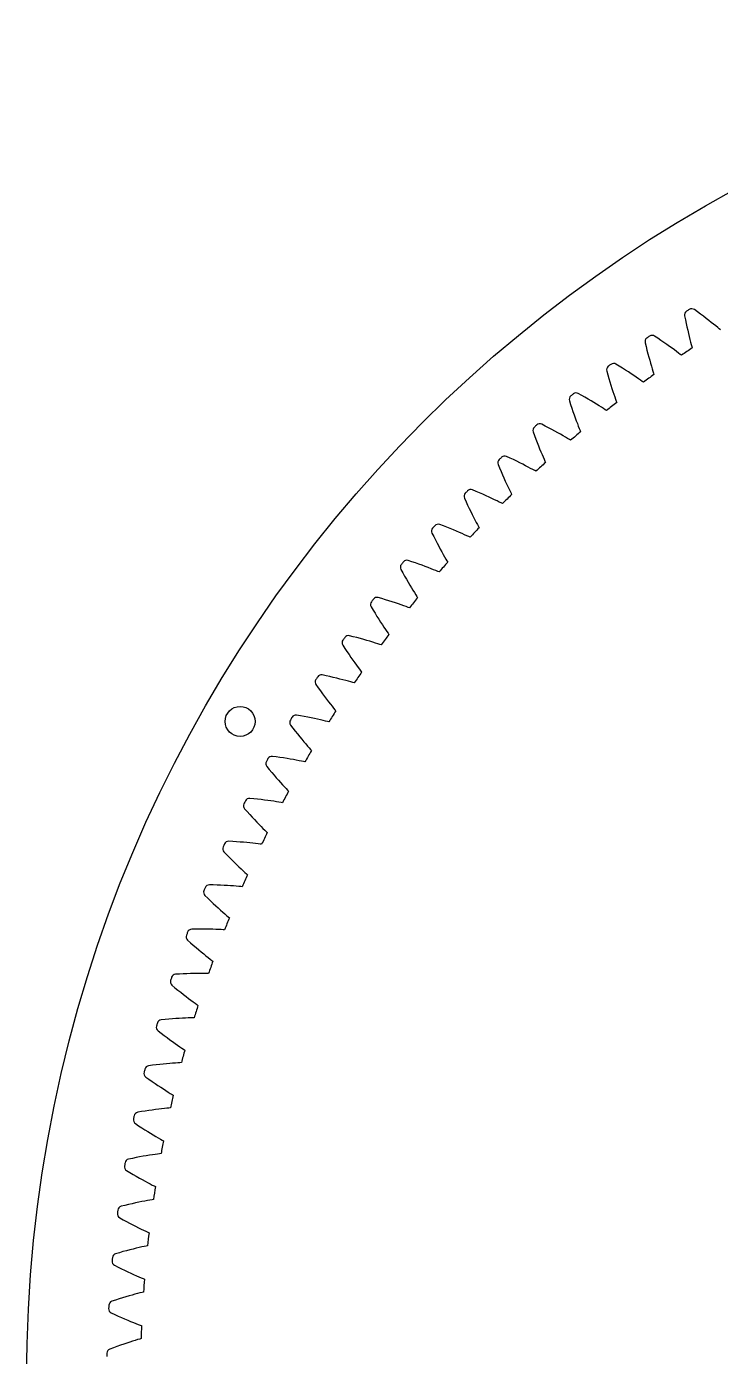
# Model space of a CAD drawing. Header units: millimetres. Extents: x -90 to 90, y -90 to 90.
# Drawn here: x -90.1 to -43.8, y 1.5 to 90.1 of the extents above; entities that cross this region are included whole.
import ezdxf

# ---------------------------------------------------------------- set-up
doc = ezdxf.new("R2010")
doc.units = ezdxf.units.MM

msp = doc.modelspace()

# ---------------------------------------------------------------- linework, layer by layer
at = {"layer": 'fixed_ring'}
for p, q in [((-45.366386, 71.078941), (-45.575854, 71.230414)), ((-45.164339, 70.931052), (-45.366386, 71.078941)), ((-44.970626, 70.78683), (-45.164339, 70.931052)), ((-46.224476, 70.811215), (-46.172407, 70.558016)), ((-46.172407, 70.558016), (-46.120559, 70.313055)), ((-46.120559, 70.313055), (-46.06863, 70.077199)), ((-46.06863, 70.077199), (-46.016939, 69.851048)), ((-44.785664, 70.64681), (-44.970626, 70.78683)), ((-44.609986, 70.511644), (-44.785664, 70.64681)), ((-44.444296, 70.382143), (-44.609986, 70.511644)), ((-44.289564, 70.259368), (-44.444296, 70.382143)), ((-44.147217, 70.144792), (-44.289564, 70.259368)), ((-44.019556, 70.040661), (-44.147217, 70.144792)), ((-43.911027, 69.951078), (-44.019556, 70.040661)), ((-48.007914, 69.322183), (-48.222931, 69.46567)), ((-47.800447, 69.181999), (-48.007914, 69.322183)), ((-47.601446, 69.045165), (-47.800447, 69.181999)), ((-46.016939, 69.851048), (-45.965859, 69.635354)), ((-45.965859, 69.635354), (-45.915842, 69.431095)), ((-45.915842, 69.431095), (-45.867457, 69.239589)), ((-45.867457, 69.239589), (-45.82146, 69.062742)), ((-43.837191, 69.889561), (-43.911027, 69.951078)), ((-48.855326, 69.022369), (-48.79377, 68.771308)), ((-48.79377, 68.771308), (-48.732744, 68.528471)), ((-48.732744, 68.528471), (-48.67198, 68.294735)), ((-48.67198, 68.294735), (-48.611819, 68.070688)), ((-47.411349, 68.912202), (-47.601446, 69.045165)), ((-47.23071, 68.783739), (-47.411349, 68.912202)), ((-47.060266, 68.660562), (-47.23071, 68.783739)), ((-46.901026, 68.543695), (-47.060266, 68.660562)), ((-46.75447, 68.434554), (-46.901026, 68.543695)), ((-46.622982, 68.335299), (-46.75447, 68.434554)), ((-46.511161, 68.249862), (-46.622982, 68.335299)), ((-46.435063, 68.191165), (-46.511161, 68.249862)), ((-45.82146, 69.062742), (-45.778954, 68.903576)), ((-45.778954, 68.903576), (-45.741855, 68.76783)), ((-45.741855, 68.76783), (-45.716094, 68.675241)), ((-50.581492, 67.467307), (-50.801754, 67.602604)), ((-50.368899, 67.335026), (-50.581492, 67.467307)), ((-48.611819, 68.070688), (-48.552662, 67.857069)), ((-48.552662, 67.857069), (-48.494998, 67.654835)), ((-48.494998, 67.654835), (-48.439443, 67.465285)), ((-48.439443, 67.465285), (-48.386827, 67.290293)), ((-51.417027, 67.13583), (-51.346071, 66.887262)), ((-51.346071, 66.887262), (-51.275954, 66.646892)), ((-51.275954, 66.646892), (-51.206441, 66.415607)), ((-50.164892, 67.205774), (-50.368899, 67.335026)), ((-49.969927, 67.080056), (-50.164892, 67.205774)), ((-49.784585, 66.958479), (-49.969927, 67.080056)), ((-49.609628, 66.8418), (-49.784585, 66.958479)), ((-49.446105, 66.731005), (-49.609628, 66.8418)), ((-49.295547, 66.627454), (-49.446105, 66.731005)), ((-49.160419, 66.533215), (-49.295547, 66.627454)), ((-49.045463, 66.452045), (-49.160419, 66.533215)), ((-48.967211, 66.396252), (-49.045463, 66.452045)), ((-48.386827, 67.290293), (-48.338364, 67.132839)), ((-48.338364, 67.132839), (-48.296185, 66.998584)), ((-48.296185, 66.998584), (-48.266959, 66.90703)), ((-53.083478, 65.516939), (-53.308673, 65.643855)), ((-51.206441, 66.415607), (-51.137895, 66.193982)), ((-51.137895, 66.193982), (-51.070744, 65.982739)), ((-51.070744, 65.982739), (-51.005514, 65.782817)), ((-51.005514, 65.782817), (-50.942869, 65.595491)), ((-50.942869, 65.595491), (-50.883707, 65.422603)), ((-53.905953, 65.154268), (-53.825697, 64.908545)), ((-53.825697, 64.908545), (-53.746588, 64.670982)), ((-52.866059, 65.392748), (-53.083478, 65.516939)), ((-52.657335, 65.271261), (-52.866059, 65.392748)), ((-52.45778, 65.152965), (-52.657335, 65.271261)), ((-52.267995, 65.038446), (-52.45778, 65.152965)), ((-52.088773, 64.928431), (-52.267995, 65.038446)), ((-51.921198, 64.823865), (-52.088773, 64.928431)), ((-51.766852, 64.726051), (-51.921198, 64.823865)), ((-51.628274, 64.636961), (-51.766852, 64.726051)), ((-50.883707, 65.422603), (-50.829356, 65.267082)), ((-50.829356, 65.267082), (-50.782157, 65.134509)), ((-50.782157, 65.134509), (-50.749508, 65.044119)), ((-53.746588, 64.670982), (-53.668425, 64.442476)), ((-53.668425, 64.442476), (-53.591591, 64.223585)), ((-53.591591, 64.223585), (-53.516542, 64.015018)), ((-53.516542, 64.015018), (-53.443837, 63.817691)), ((-53.443837, 63.817691), (-53.374191, 63.632854)), ((-51.510346, 64.560173), (-51.628274, 64.636961)), ((-51.430051, 64.507363), (-51.510346, 64.560173)), ((-56.318581, 63.080487), (-56.229139, 62.837956)), ((-55.51033, 63.473838), (-55.74014, 63.592194)), ((-55.288394, 63.357914), (-55.51033, 63.473838)), ((-55.075248, 63.244364), (-55.288394, 63.357914)), ((-54.871384, 63.133658), (-55.075248, 63.244364)), ((-54.677426, 63.026358), (-54.871384, 63.133658)), ((-54.494193, 62.923163), (-54.677426, 63.026358)), ((-54.322803, 62.824975), (-54.494193, 62.923163)), ((-53.374191, 63.632854), (-53.308568, 63.462313)), ((-53.308568, 63.462313), (-53.248405, 63.308947)), ((-53.248405, 63.308947), (-53.196252, 63.178243)), ((-53.196252, 63.178243), (-53.160227, 63.089146)), ((-56.229139, 62.837956), (-56.141151, 62.603538)), ((-56.141151, 62.603538), (-56.054447, 62.378133)), ((-56.054447, 62.378133), (-55.969434, 62.162288)), ((-55.969434, 62.162288), (-55.886593, 61.956691)), ((-54.164886, 62.733035), (-54.322803, 62.824975)), ((-54.023056, 62.649221), (-54.164886, 62.733035)), ((-53.902323, 62.576923), (-54.023056, 62.649221)), ((-53.820098, 62.52717), (-53.902323, 62.576923)), ((-57.858613, 61.340898), (-58.092713, 61.450525)), ((-57.632474, 61.233403), (-57.858613, 61.340898)), ((-57.415207, 61.127952), (-57.632474, 61.233403)), ((-55.886593, 61.956691), (-55.806517, 61.762238)), ((-55.806517, 61.762238), (-55.729967, 61.580152)), ((-55.729967, 61.580152), (-55.657976, 61.4122)), ((-55.657976, 61.4122), (-55.592087, 61.261206)), ((-55.592087, 61.261206), (-55.535054, 61.132556)), ((-58.651496, 60.917422), (-58.552995, 60.678428)), ((-58.552995, 60.678428), (-58.456251, 60.447485)), ((-58.456251, 60.447485), (-58.361131, 60.225501)), ((-57.207323, 61.024993), (-57.415207, 61.127952)), ((-57.009467, 60.925064), (-57.207323, 61.024993)), ((-56.822481, 60.828834), (-57.009467, 60.925064)), ((-56.64752, 60.737162), (-56.822481, 60.828834)), ((-56.486256, 60.651228), (-56.64752, 60.737162)), ((-56.341374, 60.572808), (-56.486256, 60.651228)), ((-56.218007, 60.505102), (-56.341374, 60.572808)), ((-56.133969, 60.458478), (-56.218007, 60.505102)), ((-55.535054, 61.132556), (-55.495703, 61.044877)), ((-58.361131, 60.225501), (-58.268058, 60.013006)), ((-58.268058, 60.013006), (-58.177542, 59.810671)), ((-58.177542, 59.810671), (-58.090209, 59.619368)), ((-58.090209, 59.619368), (-58.006864, 59.44029)), ((-58.006864, 59.44029), (-57.928606, 59.275165)), ((-60.901397, 58.668136), (-60.793976, 58.433016)), ((-60.125004, 59.121136), (-60.363062, 59.22188)), ((-59.894981, 59.022224), (-60.125004, 59.121136)), ((-59.673902, 58.92502), (-59.894981, 59.022224)), ((-59.462292, 58.829953), (-59.673902, 58.92502)), ((-59.260817, 58.737538), (-59.462292, 58.829953)), ((-59.070344, 58.648409), (-59.260817, 58.737538)), ((-58.892058, 58.563383), (-59.070344, 58.648409)), ((-58.727677, 58.483575), (-58.892058, 58.563383)), ((-58.579947, 58.410661), (-58.727677, 58.483575)), ((-57.928606, 59.275165), (-57.857084, 59.126756)), ((-57.857084, 59.126756), (-57.795253, 59.000342)), ((-57.795253, 59.000342), (-57.752631, 58.914205)), ((-60.793976, 58.433016), (-60.688613, 58.205875)), ((-60.688613, 58.205875), (-60.58521, 57.987626)), ((-60.58521, 57.987626), (-60.484211, 57.778783)), ((-60.484211, 57.778783), (-60.386148, 57.579995)), ((-58.45412, 58.347643), (-58.579947, 58.410661)), ((-58.368388, 58.304213), (-58.45412, 58.347643)), ((-62.306295, 56.817695), (-62.547973, 56.909414)), ((-62.072714, 56.727505), (-62.306295, 56.817695)), ((-61.848135, 56.638686), (-62.072714, 56.727505)), ((-60.386148, 57.579995), (-60.291681, 57.392113)), ((-60.291681, 57.392113), (-60.201659, 57.216297)), ((-60.201659, 57.216297), (-60.117245, 57.054233)), ((-60.117245, 57.054233), (-60.040191, 56.908619)), ((-60.040191, 56.908619), (-59.973649, 56.78462)), ((-59.973649, 56.78462), (-59.927817, 56.700148)), ((-63.065099, 56.335811), (-62.94891, 56.104898)), ((-62.94891, 56.104898), (-62.835078, 55.881882)), ((-62.835078, 55.881882), (-62.723538, 55.667677)), ((-61.633099, 56.551646), (-61.848135, 56.638686)), ((-61.42829, 56.466874), (-61.633099, 56.551646)), ((-61.2346, 56.384974), (-61.42829, 56.466874)), ((-61.053242, 56.306714), (-61.2346, 56.384974)), ((-60.885974, 56.233146), (-61.053242, 56.306714)), ((-60.735606, 56.16584), (-60.885974, 56.233146)), ((-60.607499, 56.1076), (-60.735606, 56.16584)), ((-60.520193, 56.067426), (-60.607499, 56.1076)), ((-62.723538, 55.667677), (-62.614755, 55.462781)), ((-62.614755, 55.462781), (-62.509284, 55.267822)), ((-62.509284, 55.267822), (-62.407816, 55.083626)), ((-62.407816, 55.083626), (-62.311245, 54.911321)), ((-64.399398, 54.433835), (-64.644355, 54.516398)), ((-64.16259, 54.352495), (-64.399398, 54.433835)), ((-63.934829, 54.272186), (-64.16259, 54.352495)), ((-63.716671, 54.193296), (-63.934829, 54.272186)), ((-63.508819, 54.116289), (-63.716671, 54.193296)), ((-63.312185, 54.041731), (-63.508819, 54.116289)), ((-62.311245, 54.911321), (-62.220795, 54.752546)), ((-62.220795, 54.752546), (-62.138318, 54.609934)), ((-62.138318, 54.609934), (-62.067159, 54.488526)), ((-62.067159, 54.488526), (-62.018182, 54.405837)), ((-65.139539, 53.92375), (-65.014746, 53.697371)), ((-65.014746, 53.697371), (-64.892606, 53.478794)), ((-64.892606, 53.478794), (-64.773088, 53.268936)), ((-64.773088, 53.268936), (-64.656675, 53.068277)), ((-63.128011, 53.970349), (-63.312185, 54.041731)), ((-62.958095, 53.903125), (-63.128011, 53.970349)), ((-62.805302, 53.841523), (-62.958095, 53.903125)), ((-62.675094, 53.788143), (-62.805302, 53.841523)), ((-62.586339, 53.751281), (-62.675094, 53.788143)), ((-64.656675, 53.068277), (-64.543945, 52.877424)), ((-64.543945, 52.877424), (-64.435621, 52.697175)), ((-64.435621, 52.697175), (-64.332636, 52.528624)), ((-64.332636, 52.528624), (-64.236278, 52.373364)), ((-64.236278, 52.373364), (-64.148495, 52.233955)), ((-67.121781, 51.435365), (-66.988562, 51.213841)), ((-66.401351, 51.97293), (-66.649241, 52.04622)), ((-66.161651, 51.900555), (-66.401351, 51.97293)), ((-65.93103, 51.82887), (-66.161651, 51.900555)), ((-65.71006, 51.758242), (-65.93103, 51.82887)), ((-65.499457, 51.689108), (-65.71006, 51.758242)), ((-65.300158, 51.621999), (-65.499457, 51.689108)), ((-65.11343, 51.557595), (-65.300158, 51.621999)), ((-64.941105, 51.49681), (-65.11343, 51.557595)), ((-64.786103, 51.440999), (-64.941105, 51.49681)), ((-64.653979, 51.392554), (-64.786103, 51.440999)), ((-64.563901, 51.359057), (-64.653979, 51.392554)), ((-64.148495, 52.233955), (-64.072819, 52.11531)), ((-64.072819, 52.11531), (-64.020767, 52.034521)), ((-66.988562, 51.213841), (-66.858286, 51.000013)), ((-66.858286, 51.000013), (-66.730959, 50.794799)), ((-66.730959, 50.794799), (-66.60708, 50.59866)), ((-66.60708, 50.59866), (-66.487251, 50.412183)), ((-66.487251, 50.412183), (-66.372224, 50.236136)), ((-66.372224, 50.236136), (-66.262972, 50.071578)), ((-66.262972, 50.071578), (-66.160841, 49.920053)), ((-66.160841, 49.920053), (-66.067878, 49.784044)), ((-66.067878, 49.784044), (-65.987792, 49.66833)), ((-65.987792, 49.66833), (-65.932738, 49.589556)), ((-69.00902, 48.87418), (-68.867562, 48.657823)), ((-68.30932, 49.438463), (-68.559791, 49.502377)), ((-68.067068, 49.375156), (-68.30932, 49.438463)), ((-67.833914, 49.312196), (-68.067068, 49.375156)), ((-67.610443, 49.24993), (-67.833914, 49.312196)), ((-67.397389, 49.188766), (-67.610443, 49.24993)), ((-67.195706, 49.129202), (-67.397389, 49.188766)), ((-67.006688, 49.071867), (-67.195706, 49.129202)), ((-66.832199, 49.017607), (-67.006688, 49.071867)), ((-66.675207, 48.967666), (-66.832199, 49.017607)), ((-66.541354, 48.924225), (-66.675207, 48.967666)), ((-66.45008, 48.89414), (-66.541354, 48.924225)), ((-68.867562, 48.657823), (-68.729336, 48.449046)), ((-68.729336, 48.449046), (-68.59438, 48.248768)), ((-68.59438, 48.248768), (-68.463211, 48.057428)), ((-68.463211, 48.057428), (-68.336452, 47.875589)), ((-68.336452, 47.875589), (-68.214884, 47.703994)), ((-68.214884, 47.703994), (-68.09952, 47.543662)), ((-68.09952, 47.543662), (-67.991762, 47.396085)), ((-67.991762, 47.396085), (-67.893748, 47.26367)), ((-67.893748, 47.26367), (-67.809367, 47.151049)), ((-67.809367, 47.151049), (-67.751388, 47.074403)), ((-70.798585, 46.243818), (-70.649089, 46.032935)), ((-70.120606, 46.834021), (-70.373303, 46.888469)), ((-69.876143, 46.779871), (-70.120606, 46.834021)), ((-69.640786, 46.725726), (-69.876143, 46.779871)), ((-69.415131, 46.67191), (-69.640786, 46.725726)), ((-69.199927, 46.618804), (-69.415131, 46.67191)), ((-68.996147, 46.566868), (-69.199927, 46.618804)), ((-68.805105, 46.516684), (-68.996147, 46.566868)), ((-68.628699, 46.469025), (-68.805105, 46.516684)), ((-68.469939, 46.425024), (-68.628699, 46.469025)), ((-68.334548, 46.38665), (-68.469939, 46.425024)), ((-68.242206, 46.360019), (-68.334548, 46.38665)), ((-70.649089, 46.032935), (-70.503107, 45.829506)), ((-70.503107, 45.829506), (-70.360713, 45.634445)), ((-70.360713, 45.634445), (-70.222439, 45.448175)), ((-70.222439, 45.448175), (-70.088931, 45.271233)), ((-70.088931, 45.271233), (-69.960994, 45.104332)), ((-69.960994, 45.104332), (-69.83968, 44.948453)), ((-69.83968, 44.948453), (-69.726448, 44.805034)), ((-69.726448, 44.805034), (-69.623522, 44.676399)), ((-69.623522, 44.676399), (-69.534965, 44.567032)), ((-69.534965, 44.567032), (-69.474144, 44.492621)), ((-72.487942, 43.548004), (-72.330619, 43.342894)), ((-71.832643, 44.163291), (-72.08721, 44.208195)), ((-71.586316, 44.118375), (-71.832643, 44.163291)), ((-71.349089, 44.073121), (-71.586316, 44.118375)), ((-71.121569, 44.027831), (-71.349089, 44.073121)), ((-70.904521, 43.982857), (-71.121569, 44.027831)), ((-70.698931, 43.938624), (-70.904521, 43.982857)), ((-70.506137, 43.895661), (-70.698931, 43.938624)), ((-70.328062, 43.854672), (-70.506137, 43.895661)), ((-70.16776, 43.816674), (-70.328062, 43.854672)), ((-70.031021, 43.783419), (-70.16776, 43.816674)), ((-69.937743, 43.76028), (-70.031021, 43.783419)), ((-72.330619, 43.342894), (-72.177088, 43.145099)), ((-72.177088, 43.145099), (-72.027458, 42.955533)), ((-72.027458, 42.955533), (-71.882276, 42.774595)), ((-71.882276, 42.774595), (-71.742206, 42.602801)), ((-71.742206, 42.602801), (-71.608082, 42.44083)), ((-71.608082, 42.44083), (-71.480991, 42.289624)), ((-71.480991, 42.289624), (-71.362444, 42.150566)), ((-71.362444, 42.150566), (-71.254752, 42.025894)), ((-71.254752, 42.025894), (-71.162143, 41.919936)), ((-71.162143, 41.919936), (-71.098567, 41.847865)), ((-74.0747, 40.790552), (-73.909774, 40.591505)), ((-73.443009, 41.430053), (-73.699085, 41.46535)), ((-73.195167, 41.394434), (-73.443009, 41.430053)), ((-72.956406, 41.358136), (-73.195167, 41.394434)), ((-72.727343, 41.321436), (-72.956406, 41.358136)), ((-72.508756, 41.284658), (-72.727343, 41.321436)), ((-72.301648, 41.248189), (-72.508756, 41.284658)), ((-72.107375, 41.212509), (-72.301648, 41.248189)), ((-71.927885, 41.178247), (-72.107375, 41.212509)), ((-71.766267, 41.146306), (-71.927885, 41.178247)), ((-71.628373, 41.118218), (-71.766267, 41.146306)), ((-71.534291, 41.098604), (-71.628373, 41.118218)), ((-73.909774, 40.591505), (-73.748912, 40.399626)), ((-73.748912, 40.399626), (-73.592257, 40.215821)), ((-73.592257, 40.215821), (-73.440371, 40.040473)), ((-73.440371, 40.040473), (-73.293939, 39.874069)), ((-73.293939, 39.874069), (-73.153817, 39.717258)), ((-73.153817, 39.717258), (-73.021128, 39.570939)), ((-73.021128, 39.570939), (-72.897434, 39.436439)), ((-72.897434, 39.436439), (-72.785129, 39.315906)), ((-72.785129, 39.315906), (-72.6886, 39.213506)), ((-72.6886, 39.213506), (-72.622358, 39.143877)), ((-74.949425, 38.638176), (-75.206647, 38.663815)), ((-74.700419, 38.611904), (-74.949425, 38.638176)), ((-74.460461, 38.584613), (-74.700419, 38.611904)), ((-74.23018, 38.556555), (-74.460461, 38.584613)), ((-74.010364, 38.528025), (-74.23018, 38.556555)), ((-73.802031, 38.499372), (-74.010364, 38.528025)), ((-73.606553, 38.471025), (-73.802031, 38.499372)), ((-73.425901, 38.443539), (-73.606553, 38.471025)), ((-73.263196, 38.417699), (-73.425901, 38.443539)), ((-73.124344, 38.394818), (-73.263196, 38.417699)), ((-73.02959, 38.378757), (-73.124344, 38.394818)), ((-75.556614, 37.975366), (-75.384317, 37.782663)), ((-75.384317, 37.782663), (-75.216351, 37.596971)), ((-75.216351, 37.596971), (-75.052893, 37.419189)), ((-75.052893, 37.419189), (-74.89452, 37.249678)), ((-74.89452, 37.249678), (-74.741931, 37.088899)), ((-74.741931, 37.088899), (-74.59601, 36.93747)), ((-74.59601, 36.93747), (-74.457912, 36.796246)), ((-74.457912, 36.796246), (-74.329246, 36.666494)), ((-74.329246, 36.666494), (-74.212487, 36.55027)), ((-74.212487, 36.55027), (-74.112175, 36.451574)), ((-74.112175, 36.451574), (-74.04336, 36.384486)), ((-76.349758, 35.79161), (-76.607763, 35.807555)), ((-76.09994, 35.774723), (-76.349758, 35.79161)), ((-75.859125, 35.756477), (-76.09994, 35.774723)), ((-75.627952, 35.737101), (-75.859125, 35.756477)), ((-75.407219, 35.71686), (-75.627952, 35.737101)), ((-75.197955, 35.696064), (-75.407219, 35.71686)), ((-75.001549, 35.67509), (-75.197955, 35.696064)), ((-74.819991, 35.654418), (-75.001549, 35.67509)), ((-74.656429, 35.634717), (-74.819991, 35.654418)), ((-74.516815, 35.617075), (-74.656429, 35.634717)), ((-74.421524, 35.60459), (-74.516815, 35.617075)), ((-76.931586, 35.10643), (-76.752162, 34.920344)), ((-76.752162, 34.920344), (-76.577331, 34.741101)), ((-76.577331, 34.741101), (-76.407301, 34.569594)), ((-76.407301, 34.569594), (-76.242663, 34.40616)), ((-76.242663, 34.40616), (-76.084136, 34.251235)), ((-76.084136, 34.251235), (-75.932622, 34.105402)), ((-75.932622, 34.105402), (-75.789309, 33.969472)), ((-75.789309, 33.969472), (-75.655853, 33.844651)), ((-75.655853, 33.844651), (-75.534805, 33.732902)), ((-75.534805, 33.732902), (-75.430851, 33.638049)), ((-77.642027, 32.894385), (-77.900449, 32.900615)), ((-77.39175, 32.886907), (-77.642027, 32.894385)), ((-77.150419, 32.877732), (-77.39175, 32.886907)), ((-76.918681, 32.867066), (-77.150419, 32.877732)), ((-76.697343, 32.855142), (-76.918681, 32.867066)), ((-76.487445, 32.842232), (-76.697343, 32.855142)), ((-76.290389, 32.82866), (-76.487445, 32.842232)), ((-76.108182, 32.814833), (-76.290389, 32.82866)), ((-75.943995, 32.801298), (-76.108182, 32.814833)), ((-75.803815, 32.78892), (-75.943995, 32.801298)), ((-75.708122, 32.780028), (-75.803815, 32.78892)), ((-75.430851, 33.638049), (-75.359562, 33.573597)), ((-78.19767, 32.187805), (-78.011374, 32.0086)), ((-78.011374, 32.0086), (-77.829924, 31.83606)), ((-77.829924, 31.83606), (-77.653563, 31.67107)), ((-77.653563, 31.67107), (-77.482894, 31.513944)), ((-77.482894, 31.513944), (-77.318651, 31.365092)), ((-77.318651, 31.365092), (-77.161759, 31.225061)), ((-77.161759, 31.225061), (-77.013434, 31.094619)), ((-77.013434, 31.094619), (-76.875378, 30.974906)), ((-76.875378, 30.974906), (-76.750212, 30.867789)), ((-76.750212, 30.867789), (-76.642764, 30.776913)), ((-76.642764, 30.776913), (-76.569101, 30.715188)), ((-78.824402, 29.950602), (-79.082875, 29.947106)), ((-78.574021, 29.952544), (-78.824402, 29.950602)), ((-78.332516, 29.952453), (-78.574021, 29.952544)), ((-78.100541, 29.950511), (-78.332516, 29.952453)), ((-77.87891, 29.946921), (-78.100541, 29.950511)), ((-77.668676, 29.941915), (-77.87891, 29.946921)), ((-77.471248, 29.935765), (-77.668676, 29.941915)), ((-77.28865, 29.928801), (-77.471248, 29.935765)), ((-77.12407, 29.921452), (-77.28865, 29.928801)), ((-76.983524, 29.914356), (-77.12407, 29.921452)), ((-76.887564, 29.909069), (-76.983524, 29.914356)), ((-79.353074, 29.223621), (-79.160169, 29.05155)), ((-79.160169, 29.05155), (-78.972357, 28.885958)), ((-78.972357, 28.885958), (-78.789915, 28.727718)), ((-78.789915, 28.727718), (-78.613457, 28.577124)), ((-78.613457, 28.577124), (-78.443731, 28.434554)), ((-78.443731, 28.434554), (-78.281682, 28.300524)), ((-78.281682, 28.300524), (-78.128556, 28.175754)), ((-78.128556, 28.175754), (-77.986095, 28.061319)), ((-77.986095, 28.061319), (-77.856988, 27.958985)), ((-77.856988, 27.958985), (-77.746198, 27.872216)), ((-77.746198, 27.872216), (-77.670265, 27.813305)), ((-79.89521, 26.964427), (-80.153369, 26.951212)), ((-79.64508, 26.975786), (-79.89521, 26.964427)), ((-79.403742, 26.984779), (-79.64508, 26.975786)), ((-79.171857, 26.991564), (-79.403742, 26.984779)), ((-78.950249, 26.996313), (-79.171857, 26.991564)), ((-78.739975, 26.999219), (-78.950249, 26.996313)), ((-78.542456, 27.0005), (-78.739975, 26.999219)), ((-78.359725, 27.000409), (-78.542456, 27.0005)), ((-78.194985, 26.999256), (-78.359725, 27.000409)), ((-78.054272, 26.997451), (-78.194985, 26.999256)), ((-77.958181, 26.995778), (-78.054272, 26.997451)), ((-80.396162, 26.218075), (-80.196921, 26.053382)), ((-80.196921, 26.053382), (-80.003014, 25.894971)), ((-80.003014, 25.894971), (-79.814749, 25.743706)), ((-79.814749, 25.743706), (-79.63275, 25.599855)), ((-79.63275, 25.599855), (-79.457782, 25.463771)), ((-79.457782, 25.463771), (-79.290807, 25.335932)), ((-79.290807, 25.335932), (-79.133096, 25.217009)), ((-79.133096, 25.217009), (-78.986431, 25.108014)), ((-78.986431, 25.108014), (-78.853566, 25.010609)), ((-78.853566, 25.010609), (-78.73959, 24.928068)), ((-78.73959, 24.928068), (-78.661495, 24.872056)), ((-80.852935, 23.940087), (-81.110414, 23.91717)), ((-80.603409, 23.960846), (-80.852935, 23.940087)), ((-80.36258, 23.978911), (-80.603409, 23.960846)), ((-80.131115, 23.994414), (-80.36258, 23.978911)), ((-79.909842, 24.007495), (-80.131115, 23.994414)), ((-79.699826, 24.018309), (-79.909842, 24.007495)), ((-79.502495, 24.027018), (-79.699826, 24.018309)), ((-79.31989, 24.033801), (-79.502495, 24.027018)), ((-79.155224, 24.038845), (-79.31989, 24.033801)), ((-79.014542, 24.042335), (-79.155224, 24.038845)), ((-78.918456, 24.044277), (-79.014542, 24.042335)), ((-81.325459, 23.17542), (-81.120164, 23.018338)), ((-81.120164, 23.018338), (-80.920435, 22.867333)), ((-80.920435, 22.867333), (-80.726613, 22.723257)), ((-80.726613, 22.723257), (-80.539333, 22.586354)), ((-80.539333, 22.586354), (-80.35937, 22.456947)), ((-80.35937, 22.456947), (-80.187704, 22.335479)), ((-80.187704, 22.335479), (-80.025631, 22.222573)), ((-80.025631, 22.222573), (-79.87497, 22.119171)), ((-79.87497, 22.119171), (-79.738536, 22.026833)), ((-79.738536, 22.026833), (-79.621536, 21.948638)), ((-79.621536, 21.948638), (-79.541389, 21.895603)), ((-81.696222, 20.881863), (-81.952657, 20.849277)), ((-81.447653, 20.911993), (-81.696222, 20.881863)), ((-81.207675, 20.939104), (-81.447653, 20.911993)), ((-80.976957, 20.963302), (-81.207675, 20.939104)), ((-80.756332, 20.984698), (-80.976957, 20.963302)), ((-80.546872, 21.003403), (-80.756332, 20.984698)), ((-80.350008, 21.019529), (-80.546872, 21.003403)), ((-80.167787, 21.033176), (-80.350008, 21.019529)), ((-80.003427, 21.04441), (-80.167787, 21.033176)), ((-79.862976, 21.053189), (-80.003427, 21.04441)), ((-79.767031, 21.058744), (-79.862976, 21.053189)), ((-82.139648, 20.099963), (-81.92859, 19.950714)), ((-81.92859, 19.950714), (-81.723322, 19.807329)), ((-81.723322, 19.807329), (-81.524219, 19.670645)), ((-81.524219, 19.670645), (-81.331921, 19.540883)), ((-81.331921, 19.540883), (-81.147218, 19.418338)), ((-81.147218, 19.418338), (-80.971104, 19.303412)), ((-80.971104, 19.303412), (-80.804899, 19.196683)), ((-80.804899, 19.196683), (-80.650455, 19.099022)), ((-80.650455, 19.099022), (-80.510644, 19.011881)), ((-80.510644, 19.011881), (-80.390786, 18.938142)), ((-80.390786, 18.938142), (-80.308701, 18.888159)), ((-82.423877, 17.794082), (-82.678905, 17.751874)), ((-82.176618, 17.833541), (-82.423877, 17.794082)), ((-81.937829, 17.86966), (-82.176618, 17.833541)), ((-81.708184, 17.902519), (-81.937829, 17.86966)), ((-81.488521, 17.932198), (-81.708184, 17.902519)), ((-81.279912, 17.95877), (-81.488521, 17.932198)), ((-81.083794, 17.982289), (-81.279912, 17.95877)), ((-80.902216, 18.00278), (-81.083794, 17.982289)), ((-80.738394, 18.020189), (-80.902216, 18.00278)), ((-80.598373, 18.034245), (-80.738394, 18.020189)), ((-80.502705, 18.043405), (-80.598373, 18.034245)), ((-82.837578, 16.996056), (-82.621056, 16.854852)), ((-82.621056, 16.854852), (-82.41054, 16.719289)), ((-82.41054, 16.719289), (-82.206436, 16.590192)), ((-82.206436, 16.590192), (-82.009393, 16.467755)), ((-82.009393, 16.467755), (-81.820211, 16.352244)), ((-81.820211, 16.352244), (-81.639899, 16.244024)), ((-81.639899, 16.244024), (-81.469797, 16.143622)), ((-81.469797, 16.143622), (-81.311789, 16.051839)), ((-81.311789, 16.051839), (-81.168799, 15.970019)), ((-81.168799, 15.970019), (-81.046252, 15.900841)), ((-81.046252, 15.900841), (-80.962345, 15.853981)), ((-83.03487, 14.681116), (-83.28813, 14.629345)), ((-82.78927, 14.729848), (-83.03487, 14.681116)), ((-82.552009, 14.774923), (-82.78927, 14.729848)), ((-82.323763, 14.816397), (-82.552009, 14.774923)), ((-82.105371, 14.854318), (-82.323763, 14.816397)), ((-81.897909, 14.888717), (-82.105371, 14.854318)), ((-81.702815, 14.919597), (-81.897909, 14.888717)), ((-81.522136, 14.946904), (-81.702815, 14.919597)), ((-81.359085, 14.970463), (-81.522136, 14.946904)), ((-81.219692, 14.989775), (-81.359085, 14.970463)), ((-81.124436, 15.002528), (-81.219692, 14.989775)), ((-83.418261, 13.868093), (-83.19658, 13.735134)), ((-83.19658, 13.735134), (-82.981114, 13.607586)), ((-82.981114, 13.607586), (-82.772298, 13.486257)), ((-82.772298, 13.486257), (-82.57079, 13.371319)), ((-82.57079, 13.371319), (-82.377396, 13.263005)), ((-82.377396, 13.263005), (-82.193142, 13.161645)), ((-82.193142, 13.161645), (-82.019383, 13.067712)), ((-82.019383, 13.067712), (-81.858035, 12.981938)), ((-81.858035, 12.981938), (-81.712069, 12.905554)), ((-81.712069, 12.905554), (-81.587006, 12.841034)), ((-81.587006, 12.841034), (-81.501396, 12.797364)), ((-83.528337, 11.547371), (-83.77947, 11.48611)), ((-83.284744, 11.605306), (-83.528337, 11.547371)), ((-83.049346, 11.659274), (-83.284744, 11.605306)), ((-82.822821, 11.709304), (-83.049346, 11.659274)), ((-82.606011, 11.755413), (-82.822821, 11.709304)), ((-82.39999, 11.797592), (-82.606011, 11.755413)), ((-82.206195, 11.835788), (-82.39999, 11.797592)), ((-82.026671, 11.869872), (-82.206195, 11.835788)), ((-81.864622, 11.899547), (-82.026671, 11.869872)), ((-81.726053, 11.924089), (-81.864622, 11.899547)), ((-81.631345, 11.940416), (-81.726053, 11.924089)), ((-83.880875, 10.720502), (-83.654349, 10.595975)), ((-83.654349, 10.595975), (-83.434238, 10.476622)), ((-83.434238, 10.476622), (-83.221006, 10.363233)), ((-83.221006, 10.363233), (-83.015317, 10.255956)), ((-83.015317, 10.255956), (-82.817986, 10.154995)), ((-82.817986, 10.154995), (-82.630049, 10.060636)), ((-82.630049, 10.060636), (-82.452881, 9.973306)), ((-82.452881, 9.973306), (-82.28842, 9.893661)), ((-82.28842, 9.893661), (-82.139684, 9.822822)), ((-82.139684, 9.822822), (-82.012283, 9.763053)), ((-82.012283, 9.763053), (-81.92509, 9.722633)), ((-82.022713, 8.861404), (-82.116741, 8.841526)), ((-83.903579, 8.397282), (-84.15223, 8.326617)), ((-83.662337, 8.464339), (-83.903579, 8.397282)), ((-83.429136, 8.527123), (-83.662337, 8.464339)), ((-83.204653, 8.585638), (-83.429136, 8.527123)), ((-82.989731, 8.63987), (-83.204653, 8.585638)), ((-82.785442, 8.689768), (-82.989731, 8.63987)), ((-82.593221, 8.735227), (-82.785442, 8.689768)), ((-82.415106, 8.776039), (-82.593221, 8.735227)), ((-82.254288, 8.811789), (-82.415106, 8.776039)), ((-82.116741, 8.841526), (-82.254288, 8.811789)), ((-84.224764, 7.557737), (-83.993715, 7.441819)), ((-83.993715, 7.441819), (-83.76927, 7.33083)), ((-83.76927, 7.33083), (-83.551924, 7.225542)), ((-83.551924, 7.225542), (-83.342345, 7.126078)), ((-83.342345, 7.126078), (-83.141356, 7.03261)), ((-83.141356, 7.03261), (-82.950003, 6.945388)), ((-82.950003, 6.945388), (-82.769675, 6.864784)), ((-82.769675, 6.864784), (-82.602335, 6.791382)), ((-82.602335, 6.791382), (-82.451039, 6.726188)), ((-82.451039, 6.726188), (-82.32148, 6.671252)), ((-82.32148, 6.671252), (-82.232829, 6.634141)), ((-83.690841, 5.382902), (-83.921516, 5.311391)), ((-83.468719, 5.44982), (-83.690841, 5.382902)), ((-83.255988, 5.512098), (-83.468719, 5.44982)), ((-83.053721, 5.569645), (-83.255988, 5.512098)), ((-82.863346, 5.622302), (-83.053721, 5.569645)), ((-82.686892, 5.669785), (-82.863346, 5.622302)), ((-82.527532, 5.711559), (-82.686892, 5.669785)), ((-82.391201, 5.746449), (-82.527532, 5.711559)), ((-82.297988, 5.769849), (-82.391201, 5.746449)), ((-84.160064, 5.235307), (-84.405881, 5.15534)), ((-83.921516, 5.311391), (-84.160064, 5.235307)), ((-84.449443, 4.384275), (-84.214197, 4.27713)), ((-84.214197, 4.27713), (-83.985736, 4.174662)), ((-83.985736, 4.174662), (-83.764584, 4.077624)), ((-83.764584, 4.077624), (-83.551412, 3.986114)), ((-83.551412, 3.986114), (-83.347049, 3.900272)), ((-83.347049, 3.900272), (-83.152551, 3.820309)), ((-83.152551, 3.820309), (-82.969318, 3.746545)), ((-82.969318, 3.746545), (-82.799335, 3.67949)), ((-82.799335, 3.67949), (-82.645695, 3.620033)), ((-82.645695, 3.620033), (-82.514161, 3.57001)), ((-82.514161, 3.57001), (-82.424176, 3.536259)), ((-82.456779, 2.670128), (-82.549046, 2.643238)), ((-84.297431, 2.065922), (-84.540066, 1.976765)), ((-84.061913, 2.150925), (-84.297431, 2.065922)), ((-83.834091, 2.231063), (-84.061913, 2.150925)), ((-83.614643, 2.306289), (-83.834091, 2.231063)), ((-83.404406, 2.376524), (-83.614643, 2.306289)), ((-83.204446, 2.441639), (-83.404406, 2.376524)), ((-83.016187, 2.501419), (-83.204446, 2.441639)), ((-82.841644, 2.555506), (-83.016187, 2.501419)), ((-82.683968, 2.603245), (-82.841644, 2.555506)), ((-82.549046, 2.643238), (-82.683968, 2.603245))]:
    msp.add_line(p, q, dxfattribs=at)
for centre, radius, start, end in [((-45.929867, 70.867834), 0.3, 122.947514, 190.878579), ((0, 0), 84.75, 122.800989, 122.947514), ((-45.748484, 70.98506), 0.3, 54.869924, 122.800989), ((-48.563055, 69.090029), 0.3, 125.103202, 193.034268), ((0, 0), 84.75, 124.956678, 125.103202), ((-48.38621, 69.213995), 0.3, 57.025613, 124.956678), ((0, 0), 82.5, 123.65112, 124.253072), ((-51.127508, 67.214436), 0.3, 127.258891, 195.189956), ((0, 0), 84.75, 127.112367, 127.258891), ((-50.955451, 67.344966), 0.3, 59.181301, 127.112367), ((0, 0), 82.5, 125.806808, 126.40876), ((0, 0), 84.75, 129.268055, 129.41458), ((-53.45257, 65.380618), 0.3, 61.33699, 129.268055), ((-53.619596, 65.243708), 0.3, 129.41458, 197.345645), ((0, 0), 82.5, 127.962497, 128.564449), ((-56.035791, 63.180635), 0.3, 131.570268, 199.501334), ((0, 0), 84.75, 131.423744, 131.570268), ((-55.874034, 63.323731), 0.3, 63.492678, 131.423744), ((0, 0), 82.5, 130.118186, 130.720138), ((-58.372673, 61.028137), 0.3, 133.725957, 201.657022), ((0, 0), 84.75, 133.579432, 133.725957), ((-58.216413, 61.177216), 0.3, 65.648367, 133.579432), ((0, 0), 82.5, 132.273874, 132.875826), ((-60.626936, 58.78926), 0.3, 135.881645, 203.812711), ((0, 0), 84.75, 135.735121, 135.881645), ((-60.476394, 58.944111), 0.3, 67.804056, 135.735121), ((0, 0), 82.5, 134.429563, 135.031515), ((0, 0), 84.75, 137.89081, 138.037334), ((-62.650777, 56.627578), 0.3, 69.959744, 137.89081), ((-62.795388, 56.467174), 0.3, 138.037334, 205.968399), ((0, 0), 82.5, 136.585251, 137.187204), ((-64.87496, 54.065165), 0.3, 140.193023, 208.124088), ((0, 0), 84.75, 140.046498, 140.193023), ((-64.736485, 54.230895), 0.3, 72.115433, 140.046498), ((0, 0), 82.5, 138.74094, 139.342892), ((-66.862709, 51.586632), 0.3, 142.348711, 210.279777), ((0, 0), 84.75, 142.202187, 142.348711), ((-66.730566, 51.757454), 0.3, 74.271121, 142.202187), ((0, 0), 82.5, 140.896629, 141.498581), ((-68.755821, 49.035085), 0.3, 144.5044, 212.435465), ((0, 0), 84.75, 144.357875, 144.5044), ((-68.630198, 49.210756), 0.3, 76.42681, 144.357875), ((0, 0), 82.5, 143.052317, 143.654269), ((0, 0), 82.5, 145.208006, 145.809958), ((-70.551617, 46.414133), 0.3, 146.660089, 214.591154), ((0, 0), 84.75, 146.513564, 146.660089), ((-70.43269, 46.594406), 0.3, 78.582499, 146.513564), ((0, 0), 82.5, 147.363695, 147.965647), ((-72.247555, 43.727488), 0.3, 148.815777, 216.746843), ((0, 0), 84.75, 148.669253, 148.815777), ((-72.135494, 43.912106), 0.3, 80.738187, 148.669253), ((0, 0), 82.5, 149.519383, 150.121335), ((-73.841235, 40.978952), 0.3, 150.971466, 218.902531), ((0, 0), 84.75, 150.824941, 150.971466), ((-73.736197, 41.167654), 0.3, 82.893876, 150.824941), ((0, 0), 82.5, 151.675072, 152.277024), ((-75.330401, 38.172414), 0.3, 153.127154, 221.05822), ((0, 0), 84.75, 152.98063, 153.127154), ((-75.232535, 38.364934), 0.3, 85.049565, 152.98063), ((0, 0), 82.5, 153.83076, 154.432713), ((0, 0), 84.75, 155.136319, 155.282843), ((-76.62239, 35.507912), 0.3, 87.205253, 155.136319), ((-76.712945, 35.311847), 0.3, 155.282843, 223.213908), ((-77.903795, 32.600633), 0.3, 89.360942, 157.292007), ((0, 0), 82.5, 155.986449, 156.588401), ((-77.986911, 32.401301), 0.3, 157.438532, 225.369597), ((0, 0), 84.75, 157.292007, 157.438532), ((0, 0), 82.5, 158.142138, 158.74409), ((-79.150494, 29.444894), 0.3, 159.59422, 227.525286), ((0, 0), 84.75, 159.447696, 159.59422), ((-79.074935, 29.647212), 0.3, 91.51663, 159.447696), ((0, 0), 82.5, 160.297826, 160.899778), ((0, 0), 84.75, 161.603384, 161.749909), ((-80.134154, 26.651828), 0.3, 93.672319, 161.603384), ((-80.202049, 26.446811), 0.3, 161.749909, 229.680974), ((0, 0), 82.5, 162.453515, 163.055467), ((-81.140087, 23.411296), 0.3, 163.905598, 231.836663), ((0, 0), 84.75, 163.759073, 163.905598), ((-81.079951, 23.618721), 0.3, 95.828008, 163.759073), ((0, 0), 82.5, 164.609204, 165.211156), ((-81.96328, 20.342644), 0.3, 166.061286, 233.992352), ((0, 0), 84.75, 165.914762, 166.061286), ((-81.910989, 20.552185), 0.3, 97.983696, 165.914762), ((0, 0), 82.5, 166.764892, 167.366844), ((-82.626092, 17.456559), 0.3, 100.139385, 168.07045), ((-82.670464, 17.2452), 0.3, 168.216975, 236.14804), ((0, 0), 84.75, 168.07045, 168.216975), ((0, 0), 82.5, 168.920581, 169.522533), ((0, 0), 84.75, 170.226139, 170.372663), ((-83.224246, 14.336226), 0.3, 102.295074, 170.226139), ((-83.260636, 14.123347), 0.3, 170.372663, 238.303729), ((0, 0), 82.5, 171.076269, 171.678222), ((-83.732963, 10.981504), 0.3, 172.528352, 240.459417), ((0, 0), 84.75, 172.381828, 172.528352), ((-83.704606, 11.195601), 0.3, 104.450762, 172.381828), ((0, 0), 82.5, 173.231958, 173.83391), ((0, 0), 84.75, 174.537516, 174.684041), ((-84.066491, 8.03913), 0.3, 106.606451, 174.537516), ((-84.086775, 7.824118), 0.3, 174.684041, 242.615106), ((0, 0), 82.5, 175.387647, 175.989599), ((-84.321571, 4.655658), 0.3, 176.839729, 244.770795), ((0, 0), 84.75, 176.693205, 176.839729), ((-84.309389, 4.871281), 0.3, 108.762139, 176.693205), ((0, 0), 82.5, 177.543335, 178.145287), ((-84.432957, 1.696537), 0.3, 110.917828, 178.848893), ((0, 0), 84.75, 178.848893, 178.995418)]:
    msp.add_arc(centre, radius, start, end, dxfattribs=at)
at = {"layer": 'holes'}
msp.add_circle((-75.853063, 43.793786), 1, dxfattribs=at)
at = {"layer": 'outer'}
msp.add_circle((0, 0), 90.087573, dxfattribs=at)

doc.saveas('drawing.dxf')
